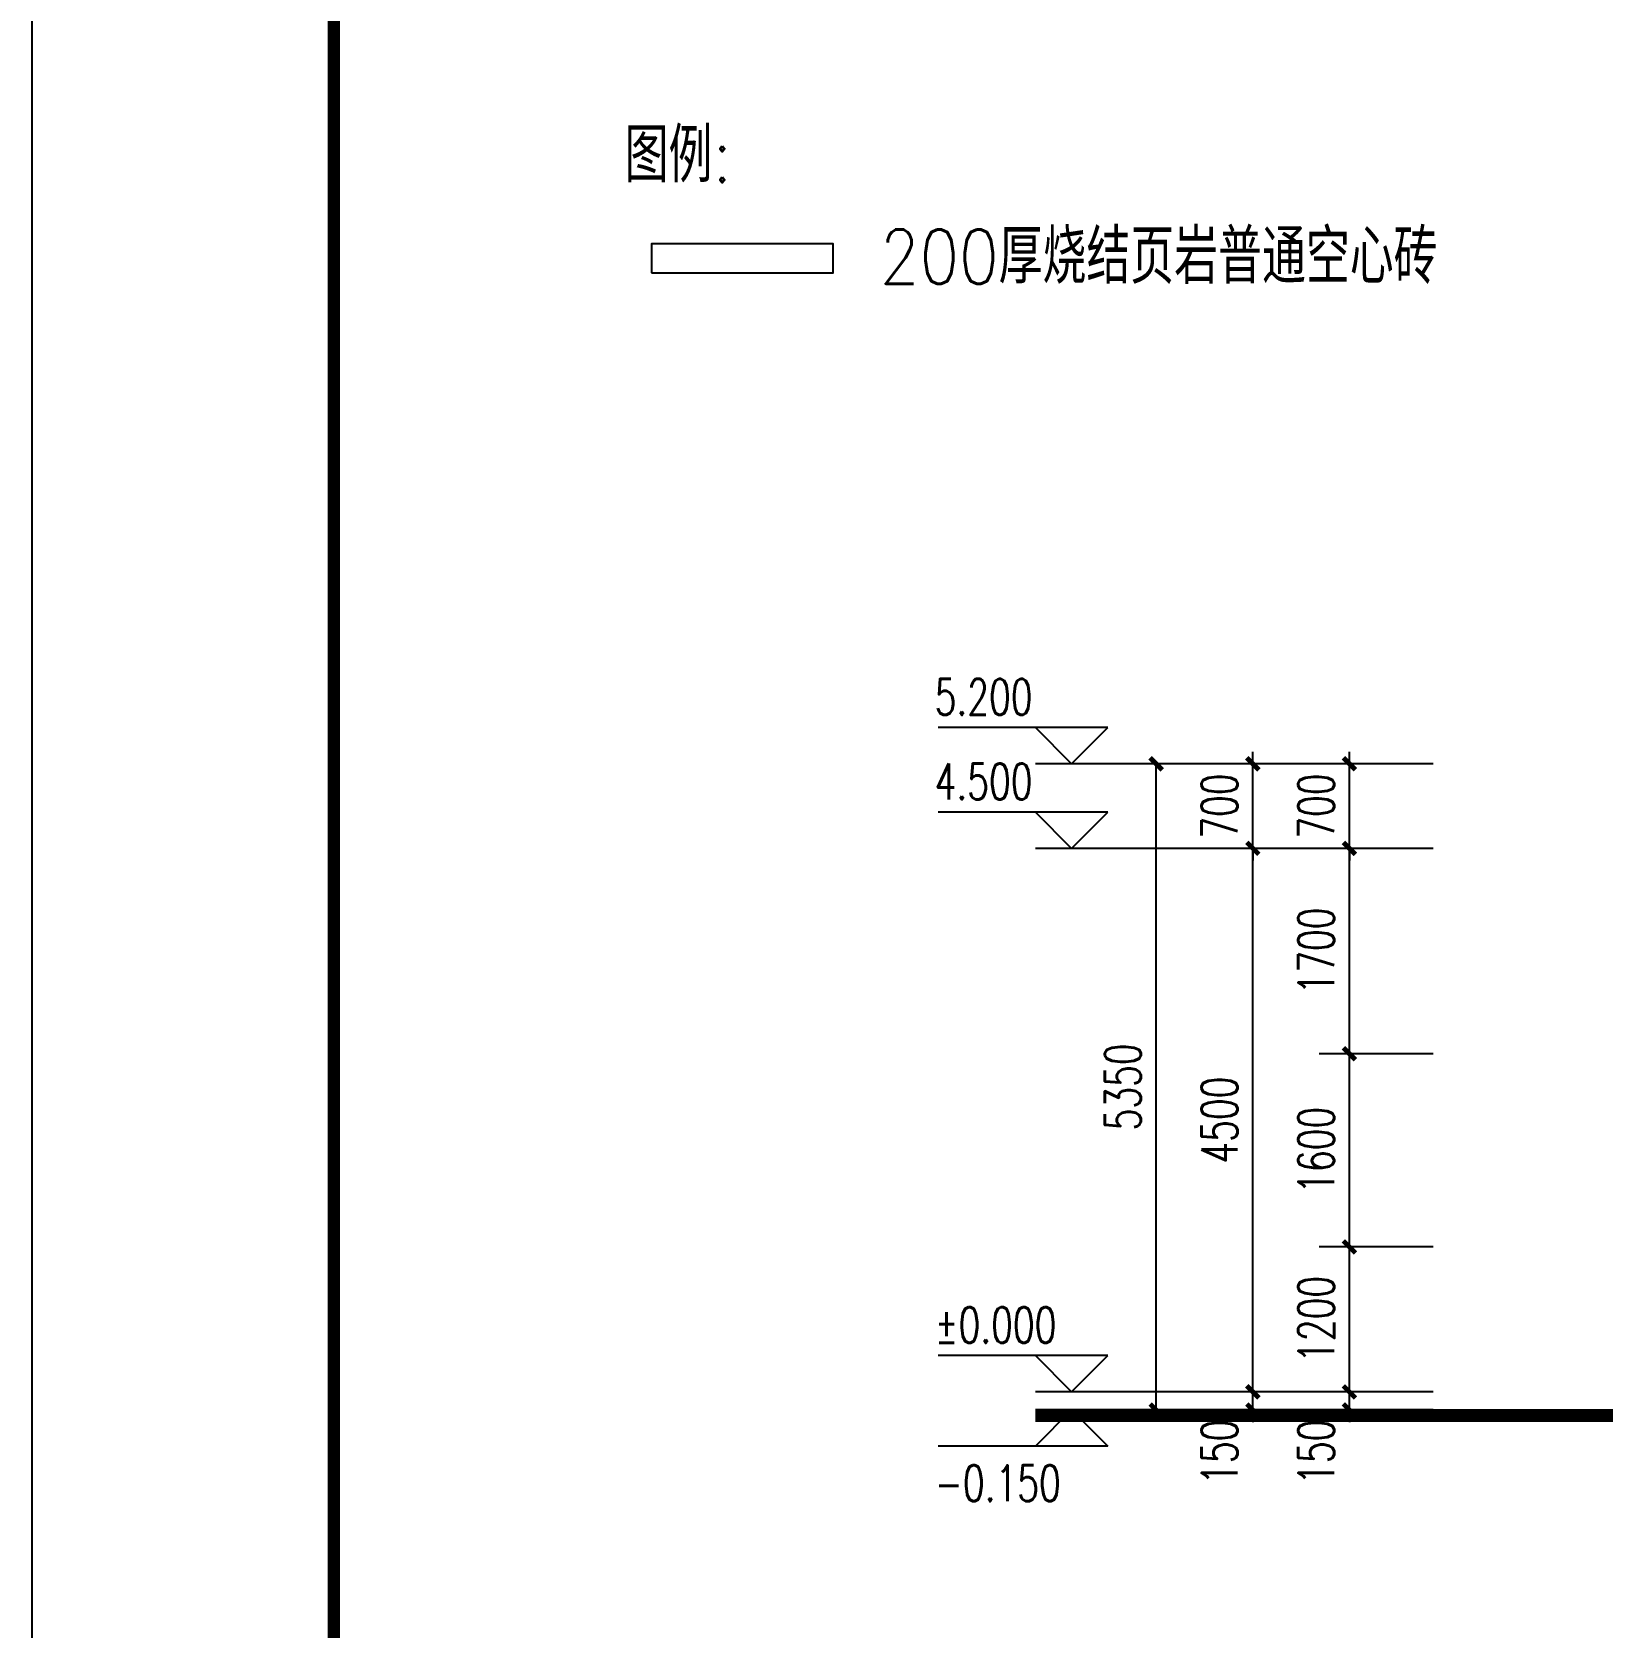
# Model space of a CAD drawing. Extents: x 5191187 to 5306989, y -468291 to -238224.
# Drawn here: x 5218546 to 5231546, y -403417 to -390209 of the extents above; entities that cross this region are included whole.
import ezdxf

# ---------------------------------------------------------------- set-up
doc = ezdxf.new("R2010")
doc.units = 0
doc.header["$LTSCALE"] = 1000
doc.header["$MEASUREMENT"] = 0
doc.layers.get('0').update_dxf_attribs({"linetype": 'CONTINUOUS'})
doc.layers.get('Defpoints').update_dxf_attribs({"linetype": 'CONTINUOUS'})
doc.layers.add('_0', color=7, linetype='CONTINUOUS', lineweight=25)
for name, color, linetype in [('DIM_ELEV', 3, 'CONTINUOUS'), ('PUB_DIM', 3, 'CONTINUOUS'), ('PUB_TEXT', 7, 'CONTINUOUS'), ('PUB_TITLE', 4, 'CONTINUOUS')]:
    doc.layers.add(name, color=color, linetype=linetype)
doc.styles.add('_TCH_DIM', font='SIMPLEX', dxfattribs={"bigfont": 'GBCBIG'})
doc.styles.add('_TCH_DIM_T3', font='SIMPLEX', dxfattribs={"width": 0.705882, "bigfont": 'GBCBIG'})
doc.styles.add('HZ1', font='txt.shx', dxfattribs={"bigfont": 'hzdx.shx'})
doc.dimstyles.new('_TCH_ARCH&&100', dxfattribs={"dimtxt": 297.5, "dimasz": 100, "dimexe": 250, "dimexo": 300, "dimgap": 126.25, "dimtad": 1, "dimdec": 0, "dimzin": 0, "dimdsep": 46, "dimtxsty": '_TCH_DIM_T3', "dimblk": 'ARCHTICK', "dimcen": 0.09, "dimclrt": 7, "dimazin": 2, "dimtfac": 1, "dimtdec": 0, "dimtix": 1, "dimtmove": 2, "dimatfit": 3, "dimfxl": 0, "dimtolj": 1, "dimtzin": 0, "dimarcsym": 0})

# ---------------------------------------------------------------- blocks, each defined once
blk = doc.blocks.new('_ArchTick')
at = {"color": 0, "linetype": 'ByBlock', "const_width": 0.4}
blk.add_lwpolyline([(-0.5, -0.5), (0.5, 0.5)], dxfattribs=at)
blk = doc.blocks.new('*D146')
at = {"layer": 'Defpoints', "color": 0}
for p in [(5229454, -401469), (5230448, -401469), (5230448, -401619)]:
    blk.add_point(p, dxfattribs=at)
at = {"layer": 'PUB_DIM', "color": 0, "lineweight": -2}
for p, q in [((5229454, -401469), (5229454, -401369)), ((5230148, -401469), (5229204, -401469)), ((5229454, -401619), (5229454, -401469)), ((5230148, -401619), (5229204, -401619)), ((5229454, -401619), (5229454, -401719))]:
    blk.add_line(p, q, dxfattribs=at)
at = {"layer": 'PUB_DIM', "color": 0, "lineweight": -2, "xscale": 100, "yscale": 100, "zscale": 100}
for p, rotation in [((5229454, -401469), 270), ((5229454, -401619), 90)]:
    blk.add_blockref('_ArchTick', p, dxfattribs=dict(at, rotation=rotation))
at = {"layer": 'PUB_DIM', "color": 7, "insert": (5229179, -401969), "char_height": 297.5, "attachment_point": 5, "rotation": 90, "style": '_TCH_DIM_T3'}
blk.add_mtext('\\A1;150', dxfattribs=at)
blk = doc.blocks.new('*D147')
at = {"layer": 'Defpoints', "color": 0}
for p in [(5229454, -400269), (5230448, -400269), (5230448, -401469)]:
    blk.add_point(p, dxfattribs=at)
at = {"layer": 'PUB_DIM', "color": 0, "lineweight": -2}
for p, q in [((5230148, -400269), (5229204, -400269)), ((5229454, -401469), (5229454, -400269)), ((5230148, -401469), (5229204, -401469))]:
    blk.add_line(p, q, dxfattribs=at)
at = {"layer": 'PUB_DIM', "color": 0, "lineweight": -2, "xscale": 100, "yscale": 100, "zscale": 100}
for p, rotation in [((5229454, -400269), 90), ((5229454, -401469), 270)]:
    blk.add_blockref('_ArchTick', p, dxfattribs=dict(at, rotation=rotation))
at = {"layer": 'PUB_DIM', "color": 7, "insert": (5229179, -400869), "char_height": 297.5, "attachment_point": 5, "rotation": 90, "style": '_TCH_DIM_T3'}
blk.add_mtext('\\A1;1200', dxfattribs=at)
blk = doc.blocks.new('*D148')
at = {"layer": 'Defpoints', "color": 0}
for p in [(5229454, -398669), (5230448, -398669), (5230448, -400269)]:
    blk.add_point(p, dxfattribs=at)
at = {"layer": 'PUB_DIM', "color": 0, "lineweight": -2}
for p, q in [((5230148, -398669), (5229204, -398669)), ((5229454, -400269), (5229454, -398669)), ((5230148, -400269), (5229204, -400269))]:
    blk.add_line(p, q, dxfattribs=at)
at = {"layer": 'PUB_DIM', "color": 0, "lineweight": -2, "xscale": 100, "yscale": 100, "zscale": 100}
for p, rotation in [((5229454, -398669), 90), ((5229454, -400269), 270)]:
    blk.add_blockref('_ArchTick', p, dxfattribs=dict(at, rotation=rotation))
at = {"layer": 'PUB_DIM', "color": 7, "insert": (5229179, -399469), "char_height": 297.5, "attachment_point": 5, "rotation": 90, "style": '_TCH_DIM_T3'}
blk.add_mtext('\\A1;1600', dxfattribs=at)
blk = doc.blocks.new('*D149')
at = {"layer": 'Defpoints', "color": 0}
for p in [(5229454, -396969), (5230448, -396969), (5230448, -398669)]:
    blk.add_point(p, dxfattribs=at)
at = {"layer": 'PUB_DIM', "color": 0, "lineweight": -2}
for p, q in [((5230148, -396969), (5229204, -396969)), ((5229454, -398669), (5229454, -396969)), ((5230148, -398669), (5229204, -398669))]:
    blk.add_line(p, q, dxfattribs=at)
at = {"layer": 'PUB_DIM', "color": 0, "lineweight": -2, "xscale": 100, "yscale": 100, "zscale": 100}
for p, rotation in [((5229454, -396969), 90), ((5229454, -398669), 270)]:
    blk.add_blockref('_ArchTick', p, dxfattribs=dict(at, rotation=rotation))
at = {"layer": 'PUB_DIM', "color": 7, "insert": (5229179, -397819), "char_height": 297.5, "attachment_point": 5, "rotation": 90, "style": '_TCH_DIM_T3'}
blk.add_mtext('\\A1;1700', dxfattribs=at)
blk = doc.blocks.new('*D150')
at = {"layer": 'Defpoints', "color": 0}
for p in [(5229454, -396269), (5230448, -396269), (5230448, -396969)]:
    blk.add_point(p, dxfattribs=at)
at = {"layer": 'PUB_DIM', "color": 0, "lineweight": -2}
for p, q in [((5229454, -396269), (5229454, -396169)), ((5230148, -396269), (5229204, -396269)), ((5229454, -396969), (5229454, -396269)), ((5230148, -396969), (5229204, -396969)), ((5229454, -396969), (5229454, -397069))]:
    blk.add_line(p, q, dxfattribs=at)
at = {"layer": 'PUB_DIM', "color": 0, "lineweight": -2, "xscale": 100, "yscale": 100, "zscale": 100}
for p, rotation in [((5229454, -396269), 270), ((5229454, -396969), 90)]:
    blk.add_blockref('_ArchTick', p, dxfattribs=dict(at, rotation=rotation))
at = {"layer": 'PUB_DIM', "color": 7, "insert": (5229179, -396619), "char_height": 297.5, "attachment_point": 5, "rotation": 90, "style": '_TCH_DIM_T3'}
blk.add_mtext('\\A1;700', dxfattribs=at)
blk = doc.blocks.new('*D187')
at = {"layer": 'Defpoints', "color": 0}
for p in [(5227854, -396269), (5230448, -396269), (5230448, -401619)]:
    blk.add_point(p, dxfattribs=at)
at = {"layer": 'PUB_DIM', "color": 0, "lineweight": -2}
for p, q in [((5230148, -396269), (5227604, -396269)), ((5227854, -401619), (5227854, -396269)), ((5230148, -401619), (5227604, -401619))]:
    blk.add_line(p, q, dxfattribs=at)
at = {"layer": 'PUB_DIM', "color": 0, "lineweight": -2, "xscale": 100, "yscale": 100, "zscale": 100}
for p, rotation in [((5227854, -396269), 90), ((5227854, -401619), 270)]:
    blk.add_blockref('_ArchTick', p, dxfattribs=dict(at, rotation=rotation))
at = {"layer": 'PUB_DIM', "color": 7, "insert": (5227579, -398944), "char_height": 297.5, "attachment_point": 5, "rotation": 90, "style": '_TCH_DIM_T3'}
blk.add_mtext('\\A1;5350', dxfattribs=at)
blk = doc.blocks.new('*D188')
at = {"layer": 'Defpoints', "color": 0}
for p in [(5228654, -401469), (5230448, -401469), (5230448, -401619)]:
    blk.add_point(p, dxfattribs=at)
at = {"layer": 'PUB_DIM', "color": 0, "lineweight": -2}
for p, q in [((5228654, -401469), (5228654, -401369)), ((5230148, -401469), (5228404, -401469)), ((5228654, -401619), (5228654, -401469)), ((5230148, -401619), (5228404, -401619)), ((5228654, -401619), (5228654, -401719))]:
    blk.add_line(p, q, dxfattribs=at)
at = {"layer": 'PUB_DIM', "color": 0, "lineweight": -2, "xscale": 100, "yscale": 100, "zscale": 100}
for p, rotation in [((5228654, -401469), 270), ((5228654, -401619), 90)]:
    blk.add_blockref('_ArchTick', p, dxfattribs=dict(at, rotation=rotation))
at = {"layer": 'PUB_DIM', "color": 7, "insert": (5228379, -401969), "char_height": 297.5, "attachment_point": 5, "rotation": 90, "style": '_TCH_DIM_T3'}
blk.add_mtext('\\A1;150', dxfattribs=at)
blk = doc.blocks.new('*D189')
at = {"layer": 'Defpoints', "color": 0}
for p in [(5228654, -396969), (5230448, -396969), (5230448, -401469)]:
    blk.add_point(p, dxfattribs=at)
at = {"layer": 'PUB_DIM', "color": 0, "lineweight": -2}
for p, q in [((5230148, -396969), (5228404, -396969)), ((5228654, -401469), (5228654, -396969)), ((5230148, -401469), (5228404, -401469))]:
    blk.add_line(p, q, dxfattribs=at)
at = {"layer": 'PUB_DIM', "color": 0, "lineweight": -2, "xscale": 100, "yscale": 100, "zscale": 100}
for p, rotation in [((5228654, -396969), 90), ((5228654, -401469), 270)]:
    blk.add_blockref('_ArchTick', p, dxfattribs=dict(at, rotation=rotation))
at = {"layer": 'PUB_DIM', "color": 7, "insert": (5228379, -399219), "char_height": 297.5, "attachment_point": 5, "rotation": 90, "style": '_TCH_DIM_T3'}
blk.add_mtext('\\A1;4500', dxfattribs=at)
blk = doc.blocks.new('*D190')
at = {"layer": 'Defpoints', "color": 0}
for p in [(5228654, -396269), (5230448, -396269), (5230448, -396969)]:
    blk.add_point(p, dxfattribs=at)
at = {"layer": 'PUB_DIM', "color": 0, "lineweight": -2}
for p, q in [((5228654, -396269), (5228654, -396169)), ((5230148, -396269), (5228404, -396269)), ((5228654, -396969), (5228654, -396269)), ((5230148, -396969), (5228404, -396969)), ((5228654, -396969), (5228654, -397069))]:
    blk.add_line(p, q, dxfattribs=at)
at = {"layer": 'PUB_DIM', "color": 0, "lineweight": -2, "xscale": 100, "yscale": 100, "zscale": 100}
for p, rotation in [((5228654, -396269), 270), ((5228654, -396969), 90)]:
    blk.add_blockref('_ArchTick', p, dxfattribs=dict(at, rotation=rotation))
at = {"layer": 'PUB_DIM', "color": 7, "insert": (5228379, -396619), "char_height": 297.5, "attachment_point": 5, "rotation": 90, "style": '_TCH_DIM_T3'}
blk.add_mtext('\\A1;700', dxfattribs=at)

msp = doc.modelspace()

# ---------------------------------------------------------------- linework, layer by layer
msp.add_lwpolyline([(5223675.7, -392202.9), (5225180.2, -392202.9), (5225180.2, -391962.9), (5223675.7, -391962.9)], close=True)
at = {"layer": '_0', "color": 0}
msp.add_line((5226854, -401619.2), (5250983.2, -401619.2), dxfattribs=at)
at = {"layer": '_0', "color": 0, "const_width": 100}
msp.add_lwpolyline([(5226854, -401669.2), (5250983.2, -401669.2)], dxfattribs=at)
at = {"layer": 'DIM_ELEV'}
for p, q in [((5227454, -395969), (5226050, -395969)), ((5227154, -396269), (5226854, -395969)), ((5227154, -396269), (5227454, -395969)), ((5228751.3, -396269), (5226854, -396269)), ((5227454, -396669), (5226050, -396669)), ((5227154, -396969), (5226854, -396669)), ((5227154, -396969), (5227454, -396669)), ((5228751.3, -396969), (5226854, -396969)), ((5227454, -401169.2), (5226050, -401169.2)), ((5227154, -401469.2), (5226854, -401169.2)), ((5227154, -401469.2), (5227454, -401169.2)), ((5228751.3, -401469.2), (5226854, -401469.2)), ((5227154, -401619.2), (5226854, -401919.2)), ((5228751.3, -401619.2), (5226854, -401619.2)), ((5227154, -401619.2), (5227454, -401919.2)), ((5227454, -401919.2), (5226050, -401919.2))]:
    msp.add_line(p, q, dxfattribs=at)
at = {"layer": 'PUB_TITLE', "color": 4}
msp.add_lwpolyline([(5218545.9, -422737.3), (5302645.9, -422737.3), (5302645.9, -363337.3), (5218545.9, -363337.3)], close=True, dxfattribs=at)
at = {"layer": 'PUB_TITLE', "color": 4, "const_width": 100}
msp.add_lwpolyline([(5221045.9, -421737.3), (5301645.9, -421737.3), (5301645.9, -364337.3), (5221045.9, -364337.3)], close=True, dxfattribs=at)

# ---------------------------------------------------------------- texts
at = {"color": 4, "style": 'HZ1', "width": 0.85}
for s, p in [('图例:', (5223452.9, -391455.3)), ('200厚烧结页岩普通空心砖', (5225566.3, -392294.2))]:
    msp.add_text(s, height=450, dxfattribs=at).set_placement(p)
at = {"layer": 'PUB_TEXT', "style": '_TCH_DIM', "width": 0.705882}
for s, p in [('5.200', (5226020, -395864)), ('4.500', (5226020, -396564)), ('%%P0.000', (5226020, -401064.2)), ('-0.150', (5226020, -402374.2))]:
    msp.add_text(s, height=297.5, dxfattribs=at).set_placement(p)

# ---------------------------------------------------------------- dimensions: what is measured, and where the dimension line sits
at = {"layer": 'PUB_DIM'}
for p1, p2, distance, picture, middle in [((5230447.7, -401619.2), (5230447.7, -396269), 2593.8, '*D187', (5227579, -398944.1)), ((5230447.7, -396969), (5230447.7, -396269), 1793.8, '*D190', (5228379, -396619)), ((5230447.7, -396969), (5230447.7, -396269), 993.8, '*D150', (5229179, -396619)), ((5230447.7, -401469.2), (5230447.7, -396969), 1793.8, '*D189', (5228379, -399219.1)), ((5230447.7, -398669.2), (5230447.7, -396969), 993.8, '*D149', (5229179, -397819.1)), ((5230447.7, -400269.2), (5230447.7, -398669.2), 993.8, '*D148', (5229179, -399469.2)), ((5230447.7, -401469.2), (5230447.7, -400269.2), 993.8, '*D147', (5229179, -400869.2))]:
    dim = msp.add_aligned_dim(p1=p1, p2=p2, distance=distance, dimstyle='_TCH_ARCH&&100', dxfattribs=at)
    dim.commit()
    dim.dimension.update_dxf_attribs({"geometry": picture, "text_midpoint": middle})
for base, picture, middle in [((5228654, -401469.2), '*D188', (5228379, -401969.2)), ((5229454, -401469.2), '*D146', (5229179, -401969.2))]:
    dim = msp.add_linear_dim(base=base, p1=(5230447.7, -401619.2), p2=(5230447.7, -401469.2), angle=90, dimstyle='_TCH_ARCH&&100', dxfattribs=at)
    dim.commit()
    dim.dimension.update_dxf_attribs({"geometry": picture, "text_midpoint": middle, "dimtype": 129})

doc.saveas('drawing.dxf')
